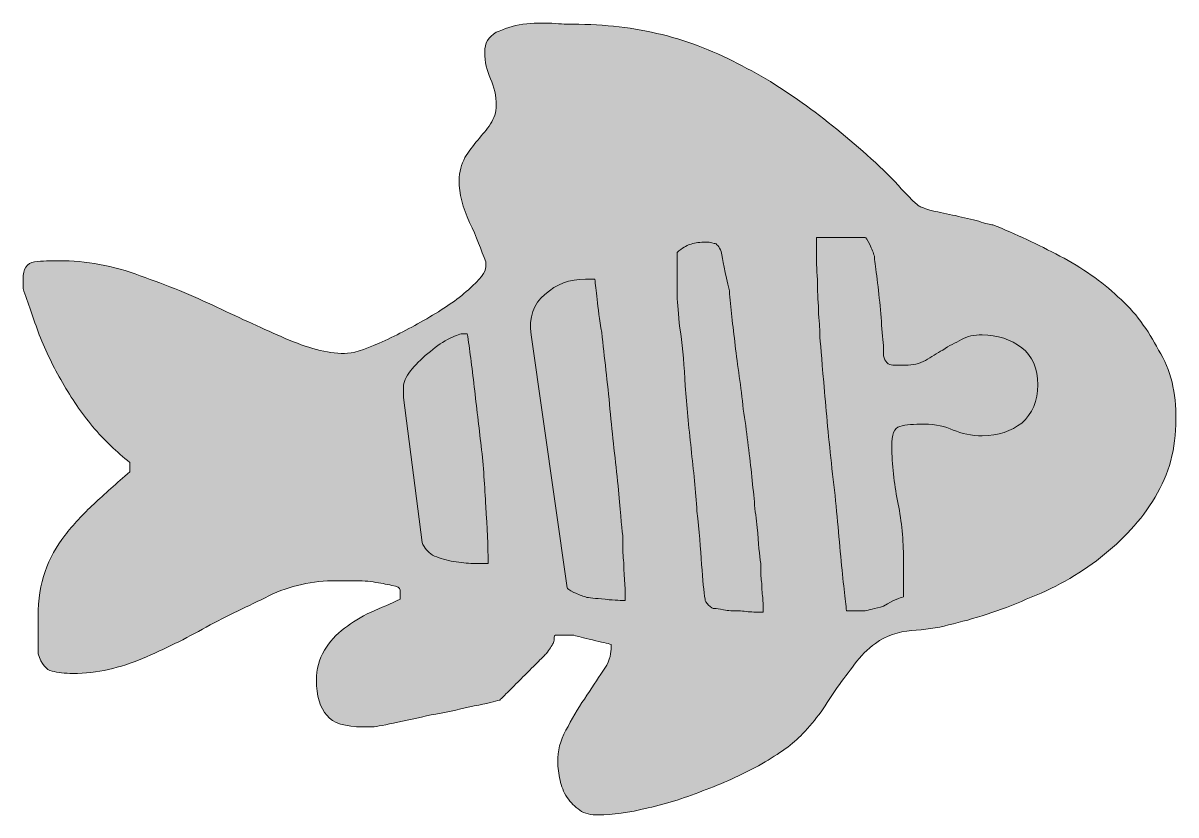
# Model space of a CAD drawing. Header units: inches. Extents: x 0.1 to 99.5, y 41.7 to 110.
import ezdxf

# ---------------------------------------------------------------- set-up
doc = ezdxf.new("R2010")
doc.units = ezdxf.units.IN
doc.header["$MEASUREMENT"] = 0
doc.layers.add('Layer 1', color=7, linetype='Continuous')

# ---------------------------------------------------------------- blocks, each defined once
blk = doc.blocks.new('block 2')
at = {"layer": 'Layer 1', "true_color": 0xffffff}
h = blk.add_hatch(color=7, dxfattribs=at)
h.dxf.hatch_style = 2
edge = h.paths.add_edge_path()
edge.add_spline(control_points=[(99.5, 75.8), (99.5, 73.3), (98.9, 71.1), (97.7, 69.1), (96.5, 67.1), (94.9, 65.4), (93, 63.9), (91.1, 62.4), (88.9, 61.2), (86.6, 60.3), (84.3, 59.3), (82.1, 58.6), (79.9, 58.1), (78.9, 57.8), (77.8, 57.7), (76.7, 57.6), (75.6, 57.5), (74.5, 57.2), (73.6, 56.5), (72.9, 56), (72.3, 55.4), (71.8, 54.7), (71.3, 54), (70.8, 53.4), (70.3, 52.7), (69.8, 52), (69.4, 51.3), (68.9, 50.6), (68.4, 49.9), (67.9, 49.3), (67.3, 48.7), (66.5, 47.8), (65.3, 47), (63.8, 46.1), (62.3, 45.3), (60.7, 44.5), (59, 43.9), (57.3, 43.2), (55.7, 42.7), (54, 42.3), (52.3, 41.9), (50.9, 41.7), (49.7, 41.7), (49.1, 41.7), (48.5, 41.8), (48.1, 42.1), (47.7, 42.4), (47.3, 42.8), (47, 43.2), (46.7, 43.7), (46.5, 44.2), (46.4, 44.7), (46.3, 45.2), (46.2, 45.8), (46.2, 46.3), (46.2, 47.2), (46.4, 48.1), (46.9, 49), (47.4, 49.9), (47.9, 50.9), (48.5, 51.7), (49.1, 52.6), (49.6, 53.4), (50.1, 54.1), (50.6, 54.8), (50.8, 55.5), (50.8, 56), (50.8, 56.1), (50.8, 56.1), (50.8, 56.2), (50.8, 56.3), (50.8, 56.3), (50.8, 56.4), (50.5, 56.5), (50, 56.6), (49.2, 56.8), (48.4, 57), (47.9, 57.1), (47.6, 57.2), (47.5, 57.2), (47.4, 57.2), (47.2, 57.2), (47, 57.2), (46.8, 57.2), (46.7, 57.2), (46.3, 57.2), (46.1, 57.2), (46, 57.2), (45.9, 57.2), (45.9, 57.1), (45.9, 57), (45.9, 56.9), (45.9, 56.7), (45.8, 56.5), (45.7, 56.3), (45.5, 56), (45.2, 55.6), (45, 55.4), (44.8, 55.2), (44.4, 54.8), (44, 54.4), (43.6, 54), (43.2, 53.6), (42.8, 53.2), (42.4, 52.8), (42, 52.4), (41.6, 52), (41.4, 51.8), (41.2, 51.6), (40.8, 51.5), (40.1, 51.3), (39, 51.1), (38, 50.9), (36.9, 50.6), (35.7, 50.4), (34.6, 50.2), (33.5, 49.9), (32.4, 49.7), (31.4, 49.5), (30.6, 49.3), (30.2, 49.3), (30.2, 49.3), (29.4, 49.3), (29.4, 49.3), (27.9, 49.3), (26.8, 49.6), (26.3, 50.3), (25.7, 50.9), (25.4, 52), (25.4, 53.3), (25.4, 54.3), (25.6, 55.1), (26.1, 55.9), (26.5, 56.6), (27.1, 57.3), (27.8, 57.8), (28.5, 58.3), (29.2, 58.8), (30.1, 59.2), (31, 59.6), (31.8, 59.9), (32.6, 60.3), (32.6, 60.3), (32.6, 61.1), (32.6, 61.1), (32.6, 61.3), (32.4, 61.4), (31.9, 61.5), (31.4, 61.6), (30.9, 61.7), (30.3, 61.8), (29.7, 61.9), (29, 61.9), (28.4, 61.9), (27.8, 61.9), (27.3, 61.9), (27.1, 61.9), (25.1, 61.9), (23.1, 61.5), (21.3, 60.6), (19.5, 59.7), (17.7, 58.9), (15.9, 57.9), (14.1, 56.9), (12.3, 56), (10.4, 55.2), (8.5, 54.4), (6.5, 53.9), (4.4, 53.9), (3.7, 53.9), (3.1, 54), (2.6, 54.1), (2.1, 54.2), (1.7, 54.7), (1.4, 55.6), (1.4, 55.9), (1.4, 56.4), (1.4, 57.2), (1.4, 58), (1.4, 58.5), (1.4, 58.8), (1.4, 60.3), (1.6, 61.6), (2, 62.7), (2.4, 63.8), (3, 64.9), (3.7, 65.8), (4.4, 66.7), (5.3, 67.7), (6.2, 68.5), (7.1, 69.4), (8.2, 70.3), (9.3, 71.3), (9.3, 71.3), (9.3, 72.1), (9.3, 72.1), (8.2, 73), (7.1, 74), (6.1, 75.2), (5.1, 76.4), (4.3, 77.6), (3.5, 79), (2.7, 80.3), (2.1, 81.7), (1.5, 83.1), (1, 84.5), (0.5, 85.9), (0.1, 87.1), (0.1, 87.2), (0.1, 87.3), (0.1, 87.5), (0.1, 87.7), (0.1, 87.8), (0.1, 87.9), (0.1, 88.8), (0.4, 89.3), (1.1, 89.4), (1.8, 89.5), (2.4, 89.5), (3.2, 89.5), (5.5, 89.5), (7.9, 89.1), (10.2, 88.2), (12.5, 87.4), (14.7, 86.5), (16.8, 85.5), (18.9, 84.5), (20.9, 83.6), (22.7, 82.8), (24.6, 82), (26.3, 81.5), (27.8, 81.5), (28.5, 81.5), (29.5, 81.8), (30.8, 82.4), (32.2, 83), (33.5, 83.7), (34.9, 84.5), (36.3, 85.3), (37.5, 86.1), (38.5, 87), (39.5, 87.9), (40, 88.5), (40, 89), (40, 89), (40, 89.4), (40, 89.4), (39.6, 90.4), (39.2, 91.6), (38.6, 92.8), (38, 94.1), (37.7, 95.3), (37.7, 96.4), (37.7, 97.2), (37.9, 97.8), (38.2, 98.4), (38.5, 98.9), (38.9, 99.4), (39.3, 99.9), (39.7, 100.4), (40.1, 100.8), (40.4, 101.3), (40.7, 101.8), (40.9, 102.3), (40.9, 102.9), (40.9, 103.7), (40.7, 104.5), (40.4, 105.2), (40.1, 105.9), (39.9, 106.6), (39.9, 107.5), (39.9, 108.3), (40.2, 108.8), (40.9, 109.2), (41.6, 109.5), (42.3, 109.8), (43.2, 109.9), (44.1, 110), (44.9, 110), (45.7, 110), (46.5, 109.9), (47.1, 109.9), (47.5, 109.9), (50.3, 109.9), (52.8, 109.6), (55.2, 109), (57.6, 108.4), (59.9, 107.5), (62.1, 106.3), (64.3, 105.2), (66.4, 103.8), (68.4, 102.3), (70.4, 100.8), (72.4, 99.1), (74.3, 97.3), (74.4, 97.2), (74.6, 97), (74.9, 96.7), (75.2, 96.4), (75.5, 96.1), (75.8, 95.7), (76.1, 95.4), (76.5, 95), (76.8, 94.7), (77.1, 94.4), (77.3, 94.2), (77.4, 94.2), (77.6, 94.1), (77.9, 94), (78.5, 93.8), (79.1, 93.7), (79.8, 93.5), (80.5, 93.4), (81.2, 93.2), (81.9, 93.1), (82.5, 92.9), (83.1, 92.7), (83.5, 92.6), (83.7, 92.6), (85.7, 91.8), (87.6, 90.9), (89.5, 89.9), (91.4, 88.9), (93.1, 87.7), (94.5, 86.4), (96, 85.1), (97.1, 83.5), (98, 81.8), (99.1, 80.1), (99.5, 78.1), (99.5, 75.8)], knot_values=[0, 0, 0, 0, 1, 1, 1, 2, 2, 2, 3, 3, 3, 4, 4, 4, 5, 5, 5, 6, 6, 6, 7, 7, 7, 8, 8, 8, 9, 9, 9, 10, 10, 10, 11, 11, 11, 12, 12, 12, 13, 13, 13, 14, 14, 14, 15, 15, 15, 16, 16, 16, 17, 17, 17, 18, 18, 18, 19, 19, 19, 20, 20, 20, 21, 21, 21, 22, 22, 22, 23, 23, 23, 24, 24, 24, 25, 25, 25, 26, 26, 26, 27, 27, 27, 28, 28, 28, 29, 29, 29, 30, 30, 30, 31, 31, 31, 32, 32, 32, 33, 33, 33, 34, 34, 34, 35, 35, 35, 36, 36, 36, 37, 37, 37, 38, 38, 38, 39, 39, 39, 40, 40, 40, 41, 41, 41, 42, 42, 42, 43, 43, 43, 44, 44, 44, 45, 45, 45, 46, 46, 46, 47, 47, 47, 48, 48, 48, 49, 49, 49, 50, 50, 50, 51, 51, 51, 52, 52, 52, 53, 53, 53, 54, 54, 54, 55, 55, 55, 56, 56, 56, 57, 57, 57, 58, 58, 58, 59, 59, 59, 60, 60, 60, 61, 61, 61, 62, 62, 62, 63, 63, 63, 64, 64, 64, 65, 65, 65, 66, 66, 66, 67, 67, 67, 68, 68, 68, 69, 69, 69, 70, 70, 70, 71, 71, 71, 72, 72, 72, 73, 73, 73, 74, 74, 74, 75, 75, 75, 76, 76, 76, 77, 77, 77, 78, 78, 78, 79, 79, 79, 80, 80, 80, 81, 81, 81, 82, 82, 82, 83, 83, 83, 84, 84, 84, 85, 85, 85, 86, 86, 86, 87, 87, 87, 88, 88, 88, 89, 89, 89, 90, 90, 90, 91, 91, 91, 92, 92, 92, 93, 93, 93, 94, 94, 94, 95, 95, 95, 96, 96, 96, 97, 97, 97, 98, 98, 98, 99, 99, 99, 100, 100, 100, 101, 101, 101, 102, 102, 102, 103, 103, 103, 104, 104, 104, 105, 105, 105, 106, 106, 106, 107, 107, 107, 108, 108, 108, 109, 109, 109, 110, 110, 110, 110], degree=3, periodic=1)
h = blk.add_hatch(color=7, dxfattribs=at)
h.dxf.hatch_style = 2
edge = h.paths.add_edge_path()
edge.add_spline(control_points=[(76, 60.5), (76, 60.7), (76, 60.9), (76, 61.2), (76, 61.5), (76, 61.9), (76, 62.3), (76, 62.7), (76, 63), (76, 63.4), (76, 63.7), (76, 63.9), (76, 64.1), (76, 65.7), (75.8, 67.3), (75.5, 68.8), (75.2, 70.3), (75, 71.9), (75, 73.5), (75, 74.5), (75.2, 75.1), (75.7, 75.2), (76.2, 75.4), (76.9, 75.4), (77.8, 75.4), (78.8, 75.4), (79.6, 75.2), (80.3, 74.9), (81, 74.6), (81.9, 74.4), (82.8, 74.4), (84.2, 74.4), (85.3, 74.8), (86.2, 75.5), (87.1, 76.3), (87.6, 77.4), (87.6, 78.8), (87.6, 80.2), (87.1, 81.3), (86.2, 82), (85.3, 82.7), (84.1, 83.1), (82.8, 83.1), (82.1, 83.1), (81.5, 83), (81, 82.7), (80.5, 82.4), (79.9, 82.2), (79.4, 81.8), (78.9, 81.5), (78.4, 81.2), (77.9, 80.9), (77.4, 80.6), (76.8, 80.5), (76.2, 80.5), (75.9, 80.5), (75.5, 80.5), (75.1, 80.5), (74.7, 80.5), (74.4, 80.8), (74.3, 81.3), (74.3, 81.6), (74.3, 82.2), (74.2, 83), (74.1, 83.8), (74.1, 84.7), (74, 85.6), (73.9, 86.5), (73.8, 87.4), (73.7, 88.2), (73.6, 89), (73.5, 89.6), (73.5, 89.9), (73.4, 90.2), (73.3, 90.5), (73.1, 90.9), (72.9, 91.3), (72.8, 91.5), (72.7, 91.5), (72.7, 91.5), (68.5, 91.5), (68.5, 91.5), (68.5, 91.2), (68.5, 90.6), (68.5, 89.8), (68.5, 89), (68.6, 88.1), (68.6, 87.2), (68.6, 86.3), (68.7, 85.5), (68.7, 84.6), (68.8, 83.8), (68.8, 83.2), (68.8, 82.9), (68.9, 82), (69, 80.5), (69.2, 78.2), (69.4, 76), (69.6, 73.6), (69.9, 71.1), (70.2, 68.6), (70.4, 66.2), (70.6, 64), (70.8, 61.8), (71, 60.2), (71.1, 59.3), (71.1, 59.3), (71.9, 59.3), (71.9, 59.3), (71.9, 59.3), (72.7, 59.3), (72.7, 59.3), (73, 59.4), (73.5, 59.5), (74.3, 59.7), (75.2, 60.3), (75.7, 60.4), (76, 60.5)], knot_values=[0, 0, 0, 0, 1, 1, 1, 2, 2, 2, 3, 3, 3, 4, 4, 4, 5, 5, 5, 6, 6, 6, 7, 7, 7, 8, 8, 8, 9, 9, 9, 10, 10, 10, 11, 11, 11, 12, 12, 12, 13, 13, 13, 14, 14, 14, 15, 15, 15, 16, 16, 16, 17, 17, 17, 18, 18, 18, 19, 19, 19, 20, 20, 20, 21, 21, 21, 22, 22, 22, 23, 23, 23, 24, 24, 24, 25, 25, 25, 26, 26, 26, 27, 27, 27, 28, 28, 28, 29, 29, 29, 30, 30, 30, 31, 31, 31, 32, 32, 32, 33, 33, 33, 34, 34, 34, 35, 35, 35, 36, 36, 36, 37, 37, 37, 38, 38, 38, 39, 39, 39, 39], degree=3, periodic=1)
h = blk.add_hatch(color=7, dxfattribs=at)
h.dxf.hatch_style = 2
edge = h.paths.add_edge_path()
edge.add_spline(control_points=[(60.3, 90.3), (60.1, 90.7), (59.9, 91), (59.7, 91), (59.4, 91.1), (59.1, 91.1), (58.8, 91.1), (58.3, 91.1), (57.9, 91), (57.6, 90.9), (57.3, 90.8), (56.9, 90.6), (56.5, 90.2), (56.5, 90.2), (56.5, 88.2), (56.5, 88.2), (56.5, 88.2), (56.5, 86.2), (56.5, 86.2), (56.6, 85.5), (56.6, 84.5), (56.8, 83.2), (57, 81.9), (57.1, 80.4), (57.2, 78.7), (57.3, 77), (57.5, 75.2), (57.7, 73.3), (57.9, 71.4), (58.1, 69.6), (58.2, 67.9), (58.4, 66.2), (58.5, 64.7), (58.6, 63.3), (58.7, 61.9), (58.8, 61), (58.9, 60.3), (58.9, 60.2), (59, 60), (59.2, 59.8), (59.4, 59.6), (59.6, 59.5), (59.7, 59.5), (59.9, 59.5), (60.1, 59.5), (60.5, 59.4), (60.9, 59.3), (61.3, 59.3), (61.8, 59.3), (62.2, 59.3), (62.7, 59.2), (63.1, 59.2), (63.5, 59.2), (63.8, 59.2), (63.9, 59.2), (63.9, 59.4), (63.9, 59.6), (63.9, 60), (63.9, 60.4), (63.8, 60.8), (63.8, 61.3), (63.8, 61.8), (63.7, 62.2), (63.7, 62.6), (63.7, 63), (63.7, 63.3), (63.7, 63.4), (63.6, 64.1), (63.5, 65.1), (63.4, 66.5), (63.2, 67.9), (63.1, 69.4), (62.9, 71.2), (62.7, 72.9), (62.5, 74.8), (62.2, 76.7), (62, 78.6), (61.7, 80.5), (61.5, 82.2), (61.3, 83.9), (61.1, 85.5), (61, 86.9), (60.6, 88.5), (60.4, 89.6), (60.3, 90.3)], knot_values=[0, 0, 0, 0, 1, 1, 1, 2, 2, 2, 3, 3, 3, 4, 4, 4, 5, 5, 5, 6, 6, 6, 7, 7, 7, 8, 8, 8, 9, 9, 9, 10, 10, 10, 11, 11, 11, 12, 12, 12, 13, 13, 13, 14, 14, 14, 15, 15, 15, 16, 16, 16, 17, 17, 17, 18, 18, 18, 19, 19, 19, 20, 20, 20, 21, 21, 21, 22, 22, 22, 23, 23, 23, 24, 24, 24, 25, 25, 25, 26, 26, 26, 27, 27, 27, 28, 28, 28, 28], degree=3, periodic=1)
h = blk.add_hatch(color=7, dxfattribs=at)
h.dxf.hatch_style = 2
edge = h.paths.add_edge_path()
edge.add_spline(control_points=[(49.4, 87.9), (49.3, 87.9), (49.2, 87.9), (49, 87.9), (48.8, 87.9), (48.7, 87.9), (48.6, 87.9), (47.2, 87.9), (46.1, 87.5), (45.1, 86.6), (44.1, 85.8), (43.7, 84.6), (43.9, 83.1), (43.9, 83.1), (47, 61.3), (47, 61.3), (47, 61.2), (47.2, 61.1), (47.6, 60.9), (48, 60.7), (48.3, 60.6), (48.6, 60.5), (48.9, 60.4), (49.4, 60.4), (50.3, 60.3), (51.2, 60.2), (51.7, 60.2), (52, 60.2), (52, 60.4), (52, 60.8), (52, 61.3), (52, 61.8), (51.9, 62.4), (51.9, 63), (51.9, 63.6), (51.8, 64.2), (51.8, 64.7), (51.8, 65.2), (51.8, 65.6), (51.8, 65.8), (51.7, 66.6), (51.6, 68.1), (51.4, 70.1), (51.2, 72.2), (50.9, 74.4), (50.7, 76.7), (50.5, 79), (50.2, 81.2), (50, 83.3), (49.6, 85.6), (49.5, 87.1), (49.4, 87.9)], knot_values=[0, 0, 0, 0, 1, 1, 1, 2, 2, 2, 3, 3, 3, 4, 4, 4, 5, 5, 5, 6, 6, 6, 7, 7, 7, 8, 8, 8, 9, 9, 9, 10, 10, 10, 11, 11, 11, 12, 12, 12, 13, 13, 13, 14, 14, 14, 15, 15, 15, 16, 16, 16, 17, 17, 17, 17], degree=3, periodic=1)
h = blk.add_hatch(color=7, dxfattribs=at)
h.dxf.hatch_style = 2
edge = h.paths.add_edge_path()
edge.add_spline(control_points=[(38.4, 83.2), (38.3, 83.2), (38.3, 83.2), (38.2, 83.2), (38.1, 83.2), (38.1, 83.2), (38, 83.2), (37.7, 83.2), (37.3, 83), (36.7, 82.7), (36.1, 82.4), (35.6, 82), (35, 81.5), (34.4, 81), (33.9, 80.5), (33.5, 80), (33.1, 79.5), (32.9, 79), (32.9, 78.6), (32.9, 78.6), (32.9, 77.7), (32.9, 77.7), (32.9, 77.7), (34.5, 65.2), (34.5, 65.2), (34.7, 64.7), (35, 64.4), (35.4, 64.1), (35.9, 63.9), (36.4, 63.7), (37, 63.6), (37.6, 63.5), (38.2, 63.4), (38.7, 63.4), (39.3, 63.4), (39.8, 63.4), (40.2, 63.4), (40.2, 64.9), (40.1, 66.5), (40, 68.3), (39.9, 70), (39.8, 71.8), (39.6, 73.5), (39.4, 75.2), (39.2, 76.9), (39, 78.6), (38.8, 80.4), (38.6, 81.9), (38.4, 83.2)], knot_values=[0, 0, 0, 0, 1, 1, 1, 2, 2, 2, 3, 3, 3, 4, 4, 4, 5, 5, 5, 6, 6, 6, 7, 7, 7, 8, 8, 8, 9, 9, 9, 10, 10, 10, 11, 11, 11, 12, 12, 12, 13, 13, 13, 14, 14, 14, 15, 15, 15, 16, 16, 16, 16], degree=3, periodic=1)
at = {"layer": 'Layer 1', "lineweight": 0}
for points, knots in [([(99.5, 75.8), (99.5, 73.3), (98.9, 71.1), (97.7, 69.1), (96.5, 67.1), (94.9, 65.4), (93, 63.9), (91.1, 62.4), (88.9, 61.2), (86.6, 60.3), (84.3, 59.3), (82.1, 58.6), (79.9, 58.1), (78.9, 57.8), (77.8, 57.7), (76.7, 57.6), (75.6, 57.5), (74.5, 57.2), (73.6, 56.5), (72.9, 56), (72.3, 55.4), (71.8, 54.7), (71.3, 54), (70.8, 53.4), (70.3, 52.7), (69.8, 52), (69.4, 51.3), (68.9, 50.6), (68.4, 49.9), (67.9, 49.3), (67.3, 48.7), (66.5, 47.8), (65.3, 47), (63.8, 46.1), (62.3, 45.3), (60.7, 44.5), (59, 43.9), (57.3, 43.2), (55.7, 42.7), (54, 42.3), (52.3, 41.9), (50.9, 41.7), (49.7, 41.7), (49.1, 41.7), (48.5, 41.8), (48.1, 42.1), (47.7, 42.4), (47.3, 42.8), (47, 43.2), (46.7, 43.7), (46.5, 44.2), (46.4, 44.7), (46.3, 45.2), (46.2, 45.8), (46.2, 46.3), (46.2, 47.2), (46.4, 48.1), (46.9, 49), (47.4, 49.9), (47.9, 50.9), (48.5, 51.7), (49.1, 52.6), (49.6, 53.4), (50.1, 54.1), (50.6, 54.8), (50.8, 55.5), (50.8, 56), (50.8, 56.1), (50.8, 56.1), (50.8, 56.2), (50.8, 56.3), (50.8, 56.3), (50.8, 56.4), (50.5, 56.5), (50, 56.6), (49.2, 56.8), (48.4, 57), (47.9, 57.1), (47.6, 57.2), (47.5, 57.2), (47.4, 57.2), (47.2, 57.2), (47, 57.2), (46.8, 57.2), (46.7, 57.2), (46.3, 57.2), (46.1, 57.2), (46, 57.2), (45.9, 57.2), (45.9, 57.1), (45.9, 57), (45.9, 56.9), (45.9, 56.7), (45.8, 56.5), (45.7, 56.3), (45.5, 56), (45.2, 55.6), (45, 55.4), (44.8, 55.2), (44.4, 54.8), (44, 54.4), (43.6, 54), (43.2, 53.6), (42.8, 53.2), (42.4, 52.8), (42, 52.4), (41.6, 52), (41.4, 51.8), (41.2, 51.6), (40.8, 51.5), (40.1, 51.3), (39, 51.1), (38, 50.9), (36.9, 50.6), (35.7, 50.4), (34.6, 50.2), (33.5, 49.9), (32.4, 49.7), (31.4, 49.5), (30.6, 49.3), (30.2, 49.3), (30.2, 49.3), (29.4, 49.3), (29.4, 49.3), (27.9, 49.3), (26.8, 49.6), (26.3, 50.3), (25.7, 50.9), (25.4, 52), (25.4, 53.3), (25.4, 54.3), (25.6, 55.1), (26.1, 55.9), (26.5, 56.6), (27.1, 57.3), (27.8, 57.8), (28.5, 58.3), (29.2, 58.8), (30.1, 59.2), (31, 59.6), (31.8, 59.9), (32.6, 60.3), (32.6, 60.3), (32.6, 61.1), (32.6, 61.1), (32.6, 61.3), (32.4, 61.4), (31.9, 61.5), (31.4, 61.6), (30.9, 61.7), (30.3, 61.8), (29.7, 61.9), (29, 61.9), (28.4, 61.9), (27.8, 61.9), (27.3, 61.9), (27.1, 61.9), (25.1, 61.9), (23.1, 61.5), (21.3, 60.6), (19.5, 59.7), (17.7, 58.9), (15.9, 57.9), (14.1, 56.9), (12.3, 56), (10.4, 55.2), (8.5, 54.4), (6.5, 53.9), (4.4, 53.9), (3.7, 53.9), (3.1, 54), (2.6, 54.1), (2.1, 54.2), (1.7, 54.7), (1.4, 55.6), (1.4, 55.9), (1.4, 56.4), (1.4, 57.2), (1.4, 58), (1.4, 58.5), (1.4, 58.8), (1.4, 60.3), (1.6, 61.6), (2, 62.7), (2.4, 63.8), (3, 64.9), (3.7, 65.8), (4.4, 66.7), (5.3, 67.7), (6.2, 68.5), (7.1, 69.4), (8.2, 70.3), (9.3, 71.3), (9.3, 71.3), (9.3, 72.1), (9.3, 72.1), (8.2, 73), (7.1, 74), (6.1, 75.2), (5.1, 76.4), (4.3, 77.6), (3.5, 79), (2.7, 80.3), (2.1, 81.7), (1.5, 83.1), (1, 84.5), (0.5, 85.9), (0.1, 87.1), (0.1, 87.2), (0.1, 87.3), (0.1, 87.5), (0.1, 87.7), (0.1, 87.8), (0.1, 87.9), (0.1, 88.8), (0.4, 89.3), (1.1, 89.4), (1.8, 89.5), (2.4, 89.5), (3.2, 89.5), (5.5, 89.5), (7.9, 89.1), (10.2, 88.2), (12.5, 87.4), (14.7, 86.5), (16.8, 85.5), (18.9, 84.5), (20.9, 83.6), (22.7, 82.8), (24.6, 82), (26.3, 81.5), (27.8, 81.5), (28.5, 81.5), (29.5, 81.8), (30.8, 82.4), (32.2, 83), (33.5, 83.7), (34.9, 84.5), (36.3, 85.3), (37.5, 86.1), (38.5, 87), (39.5, 87.9), (40, 88.5), (40, 89), (40, 89), (40, 89.4), (40, 89.4), (39.6, 90.4), (39.2, 91.6), (38.6, 92.8), (38, 94.1), (37.7, 95.3), (37.7, 96.4), (37.7, 97.2), (37.9, 97.8), (38.2, 98.4), (38.5, 98.9), (38.9, 99.4), (39.3, 99.9), (39.7, 100.4), (40.1, 100.8), (40.4, 101.3), (40.7, 101.8), (40.9, 102.3), (40.9, 102.9), (40.9, 103.7), (40.7, 104.5), (40.4, 105.2), (40.1, 105.9), (39.9, 106.6), (39.9, 107.5), (39.9, 108.3), (40.2, 108.8), (40.9, 109.2), (41.6, 109.5), (42.3, 109.8), (43.2, 109.9), (44.1, 110), (44.9, 110), (45.7, 110), (46.5, 109.9), (47.1, 109.9), (47.5, 109.9), (50.3, 109.9), (52.8, 109.6), (55.2, 109), (57.6, 108.4), (59.9, 107.5), (62.1, 106.3), (64.3, 105.2), (66.4, 103.8), (68.4, 102.3), (70.4, 100.8), (72.4, 99.1), (74.3, 97.3), (74.4, 97.2), (74.6, 97), (74.9, 96.7), (75.2, 96.4), (75.5, 96.1), (75.8, 95.7), (76.1, 95.4), (76.5, 95), (76.8, 94.7), (77.1, 94.4), (77.3, 94.2), (77.4, 94.2), (77.6, 94.1), (77.9, 94), (78.5, 93.8), (79.1, 93.7), (79.8, 93.5), (80.5, 93.4), (81.2, 93.2), (81.9, 93.1), (82.5, 92.9), (83.1, 92.7), (83.5, 92.6), (83.7, 92.6), (85.7, 91.8), (87.6, 90.9), (89.5, 89.9), (91.4, 88.9), (93.1, 87.7), (94.5, 86.4), (96, 85.1), (97.1, 83.5), (98, 81.8), (99.1, 80.1), (99.5, 78.1), (99.5, 75.8)], [0, 0, 0, 0, 1, 1, 1, 2, 2, 2, 3, 3, 3, 4, 4, 4, 5, 5, 5, 6, 6, 6, 7, 7, 7, 8, 8, 8, 9, 9, 9, 10, 10, 10, 11, 11, 11, 12, 12, 12, 13, 13, 13, 14, 14, 14, 15, 15, 15, 16, 16, 16, 17, 17, 17, 18, 18, 18, 19, 19, 19, 20, 20, 20, 21, 21, 21, 22, 22, 22, 23, 23, 23, 24, 24, 24, 25, 25, 25, 26, 26, 26, 27, 27, 27, 28, 28, 28, 29, 29, 29, 30, 30, 30, 31, 31, 31, 32, 32, 32, 33, 33, 33, 34, 34, 34, 35, 35, 35, 36, 36, 36, 37, 37, 37, 38, 38, 38, 39, 39, 39, 40, 40, 40, 41, 41, 41, 42, 42, 42, 43, 43, 43, 44, 44, 44, 45, 45, 45, 46, 46, 46, 47, 47, 47, 48, 48, 48, 49, 49, 49, 50, 50, 50, 51, 51, 51, 52, 52, 52, 53, 53, 53, 54, 54, 54, 55, 55, 55, 56, 56, 56, 57, 57, 57, 58, 58, 58, 59, 59, 59, 60, 60, 60, 61, 61, 61, 62, 62, 62, 63, 63, 63, 64, 64, 64, 65, 65, 65, 66, 66, 66, 67, 67, 67, 68, 68, 68, 69, 69, 69, 70, 70, 70, 71, 71, 71, 72, 72, 72, 73, 73, 73, 74, 74, 74, 75, 75, 75, 76, 76, 76, 77, 77, 77, 78, 78, 78, 79, 79, 79, 80, 80, 80, 81, 81, 81, 82, 82, 82, 83, 83, 83, 84, 84, 84, 85, 85, 85, 86, 86, 86, 87, 87, 87, 88, 88, 88, 89, 89, 89, 90, 90, 90, 91, 91, 91, 92, 92, 92, 93, 93, 93, 94, 94, 94, 95, 95, 95, 96, 96, 96, 97, 97, 97, 98, 98, 98, 99, 99, 99, 100, 100, 100, 101, 101, 101, 102, 102, 102, 103, 103, 103, 104, 104, 104, 105, 105, 105, 106, 106, 106, 107, 107, 107, 108, 108, 108, 109, 109, 109, 110, 110, 110, 110]), ([(76, 60.5), (76, 60.7), (76, 60.9), (76, 61.2), (76, 61.5), (76, 61.9), (76, 62.3), (76, 62.7), (76, 63), (76, 63.4), (76, 63.7), (76, 63.9), (76, 64.1), (76, 65.7), (75.8, 67.3), (75.5, 68.8), (75.2, 70.3), (75, 71.9), (75, 73.5), (75, 74.5), (75.2, 75.1), (75.7, 75.2), (76.2, 75.4), (76.9, 75.4), (77.8, 75.4), (78.8, 75.4), (79.6, 75.2), (80.3, 74.9), (81, 74.6), (81.9, 74.4), (82.8, 74.4), (84.2, 74.4), (85.3, 74.8), (86.2, 75.5), (87.1, 76.3), (87.6, 77.4), (87.6, 78.8), (87.6, 80.2), (87.1, 81.3), (86.2, 82), (85.3, 82.7), (84.1, 83.1), (82.8, 83.1), (82.1, 83.1), (81.5, 83), (81, 82.7), (80.5, 82.4), (79.9, 82.2), (79.4, 81.8), (78.9, 81.5), (78.4, 81.2), (77.9, 80.9), (77.4, 80.6), (76.8, 80.5), (76.2, 80.5), (75.9, 80.5), (75.5, 80.5), (75.1, 80.5), (74.7, 80.5), (74.4, 80.8), (74.3, 81.3), (74.3, 81.6), (74.3, 82.2), (74.2, 83), (74.1, 83.8), (74.1, 84.7), (74, 85.6), (73.9, 86.5), (73.8, 87.4), (73.7, 88.2), (73.6, 89), (73.5, 89.6), (73.5, 89.9), (73.4, 90.2), (73.3, 90.5), (73.1, 90.9), (72.9, 91.3), (72.8, 91.5), (72.7, 91.5), (72.7, 91.5), (68.5, 91.5), (68.5, 91.5), (68.5, 91.2), (68.5, 90.6), (68.5, 89.8), (68.5, 89), (68.6, 88.1), (68.6, 87.2), (68.6, 86.3), (68.7, 85.5), (68.7, 84.6), (68.8, 83.8), (68.8, 83.2), (68.8, 82.9), (68.9, 82), (69, 80.5), (69.2, 78.2), (69.4, 76), (69.6, 73.6), (69.9, 71.1), (70.2, 68.6), (70.4, 66.2), (70.6, 64), (70.8, 61.8), (71, 60.2), (71.1, 59.3), (71.1, 59.3), (71.9, 59.3), (71.9, 59.3), (71.9, 59.3), (72.7, 59.3), (72.7, 59.3), (73, 59.4), (73.5, 59.5), (74.3, 59.7), (75.2, 60.3), (75.7, 60.4), (76, 60.5)], [0, 0, 0, 0, 1, 1, 1, 2, 2, 2, 3, 3, 3, 4, 4, 4, 5, 5, 5, 6, 6, 6, 7, 7, 7, 8, 8, 8, 9, 9, 9, 10, 10, 10, 11, 11, 11, 12, 12, 12, 13, 13, 13, 14, 14, 14, 15, 15, 15, 16, 16, 16, 17, 17, 17, 18, 18, 18, 19, 19, 19, 20, 20, 20, 21, 21, 21, 22, 22, 22, 23, 23, 23, 24, 24, 24, 25, 25, 25, 26, 26, 26, 27, 27, 27, 28, 28, 28, 29, 29, 29, 30, 30, 30, 31, 31, 31, 32, 32, 32, 33, 33, 33, 34, 34, 34, 35, 35, 35, 36, 36, 36, 37, 37, 37, 38, 38, 38, 39, 39, 39, 39]), ([(60.3, 90.3), (60.1, 90.7), (59.9, 91), (59.7, 91), (59.4, 91.1), (59.1, 91.1), (58.8, 91.1), (58.3, 91.1), (57.9, 91), (57.6, 90.9), (57.3, 90.8), (56.9, 90.6), (56.5, 90.2), (56.5, 90.2), (56.5, 88.2), (56.5, 88.2), (56.5, 88.2), (56.5, 86.2), (56.5, 86.2), (56.6, 85.5), (56.6, 84.5), (56.8, 83.2), (57, 81.9), (57.1, 80.4), (57.2, 78.7), (57.3, 77), (57.5, 75.2), (57.7, 73.3), (57.9, 71.4), (58.1, 69.6), (58.2, 67.9), (58.4, 66.2), (58.5, 64.7), (58.6, 63.3), (58.7, 61.9), (58.8, 61), (58.9, 60.3), (58.9, 60.2), (59, 60), (59.2, 59.8), (59.4, 59.6), (59.6, 59.5), (59.7, 59.5), (59.9, 59.5), (60.1, 59.5), (60.5, 59.4), (60.9, 59.3), (61.3, 59.3), (61.8, 59.3), (62.2, 59.3), (62.7, 59.2), (63.1, 59.2), (63.5, 59.2), (63.8, 59.2), (63.9, 59.2), (63.9, 59.4), (63.9, 59.6), (63.9, 60), (63.9, 60.4), (63.8, 60.8), (63.8, 61.3), (63.8, 61.8), (63.7, 62.2), (63.7, 62.6), (63.7, 63), (63.7, 63.3), (63.7, 63.4), (63.6, 64.1), (63.5, 65.1), (63.4, 66.5), (63.2, 67.9), (63.1, 69.4), (62.9, 71.2), (62.7, 72.9), (62.5, 74.8), (62.2, 76.7), (62, 78.6), (61.7, 80.5), (61.5, 82.2), (61.3, 83.9), (61.1, 85.5), (61, 86.9), (60.6, 88.5), (60.4, 89.6), (60.3, 90.3)], [0, 0, 0, 0, 1, 1, 1, 2, 2, 2, 3, 3, 3, 4, 4, 4, 5, 5, 5, 6, 6, 6, 7, 7, 7, 8, 8, 8, 9, 9, 9, 10, 10, 10, 11, 11, 11, 12, 12, 12, 13, 13, 13, 14, 14, 14, 15, 15, 15, 16, 16, 16, 17, 17, 17, 18, 18, 18, 19, 19, 19, 20, 20, 20, 21, 21, 21, 22, 22, 22, 23, 23, 23, 24, 24, 24, 25, 25, 25, 26, 26, 26, 27, 27, 27, 28, 28, 28, 28]), ([(49.4, 87.9), (49.3, 87.9), (49.2, 87.9), (49, 87.9), (48.8, 87.9), (48.7, 87.9), (48.6, 87.9), (47.2, 87.9), (46.1, 87.5), (45.1, 86.6), (44.1, 85.8), (43.7, 84.6), (43.9, 83.1), (43.9, 83.1), (47, 61.3), (47, 61.3), (47, 61.2), (47.2, 61.1), (47.6, 60.9), (48, 60.7), (48.3, 60.6), (48.6, 60.5), (48.9, 60.4), (49.4, 60.4), (50.3, 60.3), (51.2, 60.2), (51.7, 60.2), (52, 60.2), (52, 60.4), (52, 60.8), (52, 61.3), (52, 61.8), (51.9, 62.4), (51.9, 63), (51.9, 63.6), (51.8, 64.2), (51.8, 64.7), (51.8, 65.2), (51.8, 65.6), (51.8, 65.8), (51.7, 66.6), (51.6, 68.1), (51.4, 70.1), (51.2, 72.2), (50.9, 74.4), (50.7, 76.7), (50.5, 79), (50.2, 81.2), (50, 83.3), (49.6, 85.6), (49.5, 87.1), (49.4, 87.9)], [0, 0, 0, 0, 1, 1, 1, 2, 2, 2, 3, 3, 3, 4, 4, 4, 5, 5, 5, 6, 6, 6, 7, 7, 7, 8, 8, 8, 9, 9, 9, 10, 10, 10, 11, 11, 11, 12, 12, 12, 13, 13, 13, 14, 14, 14, 15, 15, 15, 16, 16, 16, 17, 17, 17, 17]), ([(38.4, 83.2), (38.3, 83.2), (38.3, 83.2), (38.2, 83.2), (38.1, 83.2), (38.1, 83.2), (38, 83.2), (37.7, 83.2), (37.3, 83), (36.7, 82.7), (36.1, 82.4), (35.6, 82), (35, 81.5), (34.4, 81), (33.9, 80.5), (33.5, 80), (33.1, 79.5), (32.9, 79), (32.9, 78.6), (32.9, 78.6), (32.9, 77.7), (32.9, 77.7), (32.9, 77.7), (34.5, 65.2), (34.5, 65.2), (34.7, 64.7), (35, 64.4), (35.4, 64.1), (35.9, 63.9), (36.4, 63.7), (37, 63.6), (37.6, 63.5), (38.2, 63.4), (38.7, 63.4), (39.3, 63.4), (39.8, 63.4), (40.2, 63.4), (40.2, 64.9), (40.1, 66.5), (40, 68.3), (39.9, 70), (39.8, 71.8), (39.6, 73.5), (39.4, 75.2), (39.2, 76.9), (39, 78.6), (38.8, 80.4), (38.6, 81.9), (38.4, 83.2)], [0, 0, 0, 0, 1, 1, 1, 2, 2, 2, 3, 3, 3, 4, 4, 4, 5, 5, 5, 6, 6, 6, 7, 7, 7, 8, 8, 8, 9, 9, 9, 10, 10, 10, 11, 11, 11, 12, 12, 12, 13, 13, 13, 14, 14, 14, 15, 15, 15, 16, 16, 16, 16])]:
    blk.add_open_spline(points, degree=3, knots=knots, dxfattribs=at)

msp = doc.modelspace()

# ---------------------------------------------------------------- block references
at = {"layer": 'Layer 1'}
msp.add_blockref('block 2', (0, 0), dxfattribs=at)

doc.saveas('drawing.dxf')
